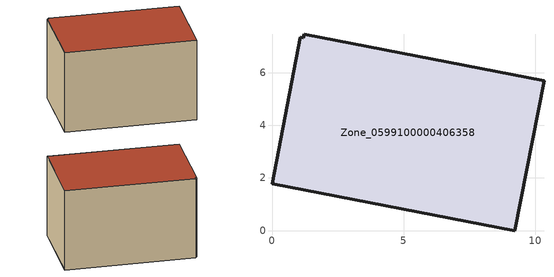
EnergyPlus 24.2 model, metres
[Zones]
Zone_0599100000406358
 floor ground (C_G): 1.22,7.46 10.33,5.69 9.23,0 0,1.78 1.07,7.34 1.19,7.32 z0
 wall outside (C_F): 9.23,0 10.33,5.69 1.22,7.46 1.19,7.32 1.07,7.34 0,1.78 9.23,0 z0:6.07
 roof outside (C_R): 10.33,5.69 1.22,7.46 1.19,7.32 1.07,7.34 0,1.78 9.23,0 z6.07
[BUILDING]
Pand.0599100000406358: North Axis=0; Terrain=City; Loads Convergence Tolerance Value=0.04; Temperature Convergence Tolerance Value=0.4; Solar Distribution=FullExterior; Maximum Number of Warmup Days=25; Minimum Number of Warmup Days=1
[Site:Location]
Rotterdam.The.Hague.AP_ZH_NLD Design_Conditions: Latitude=51.96; Longitude=4.45; Time Zone=1; Elevation=-4.5
[SITE:GROUNDTEMPERATURE:BUILDINGSURFACE]
18, 18, 18, 18, 18, 18, 18, 18, 18, 18, 18, 18
[MATERIAL] Thermal Absorptance=0.9; Solar Absorptance=0.7; Visible Absorptance=0.7
Name | Roughness | Thickness | Conductivity | Density | Specific Heat
G.TI.1992-2005 | MediumSmooth | 0.15 | 0.06 | 540 | 1210
F.TI.1992-2005 | Rough | 0.3 | 0.12 | 1920 | 840
R.TI.1992-2005 | MediumRough | 0.2 | 0.08 | 1500 | 1000
[CONSTRUCTION]
C_G: G.TI.1992-2005
C_F: F.TI.1992-2005
C_R: R.TI.1992-2005
[ZONE]
Zone_0599100000406358: Type=1; Multiplier=1; Ceiling Height=Autocalculate; Volume=Autocalculate; Floor Area=autocalculate; Part of Total Floor Area=Yes
[ZONEINFILTRATION:DESIGNFLOWRATE]
Infil_Zone_0599100000406358: Zone or ZoneList or Space or SpaceList=Zone_0599100000406358; Schedule=AlwaysOn; Design Flow Rate Calculation Method=Flow/Area; Flow Rate per Floor Area=0.0015; Constant Term Coefficient=1; Temperature Term Coefficient=0; Velocity Term Coefficient=0; Velocity Squared Term Coefficient=0
[HVACTEMPLATE:ZONE:IDEALLOADSAIRSYSTEM]
Zone_0599100000406358: Maximum Heating Supply Air Temperature=50; Minimum Cooling Supply Air Temperature=13; Maximum Heating Supply Air Humidity Ratio=0.0156; Minimum Cooling Supply Air Humidity Ratio=0.0077; Heating Limit=NoLimit; Cooling Limit=NoLimit; Dehumidification Control Type=ConstantSensibleHeatRatio; Cooling Sensible Heat Ratio=0.7; Dehumidification Setpoint=60; Humidification Control Type=None; Humidification Setpoint=30; Outdoor Air Method=None; Outdoor Air Flow Rate per Person=0.00944; Outdoor Air Flow Rate per Zone Floor Area=0; Outdoor Air Flow Rate per Zone=0; Demand Controlled Ventilation Type=None; Outdoor Air Economizer Type=NoEconomizer; Heat Recovery Type=None; Sensible Heat Recovery Effectiveness=0.7; Latent Heat Recovery Effectiveness=0.65
[ZONECONTROL:THERMOSTAT]
ThermostatControl_Zone_0599100000406358: Zone or ZoneList=Zone_0599100000406358; Control Type Schedule=DualSetpointControlType; Control 1=Thermostat_Zone_0599100000406358; Temperature Difference Between Cutout And Setpoint=0
[THERMOSTATSETPOINT:DUALSETPOINT]
Thermostat_Zone_0599100000406358: Heating Setpoint Temperature Schedule=HeatingSetpoint_Zone_0599100000406358; Cooling Setpoint Temperature Schedule=CoolingSetpoint_Zone_0599100000406358
[SCHEDULE:COMPACT]
HeatingSetpoint_Zone_0599100000406358: Through: 12/31, For: AllDays, Until: 24:00, 21
CoolingSetpoint_Zone_0599100000406358: Through: 12/31, For: AllDays, Until: 24:00, 24
DualSetpointControlType: Through: 12/31, For: AllDays, Until: 24:00, 4
AlwaysOn: Through: 12/31, For: AllDays, Until: 24:00, 1
